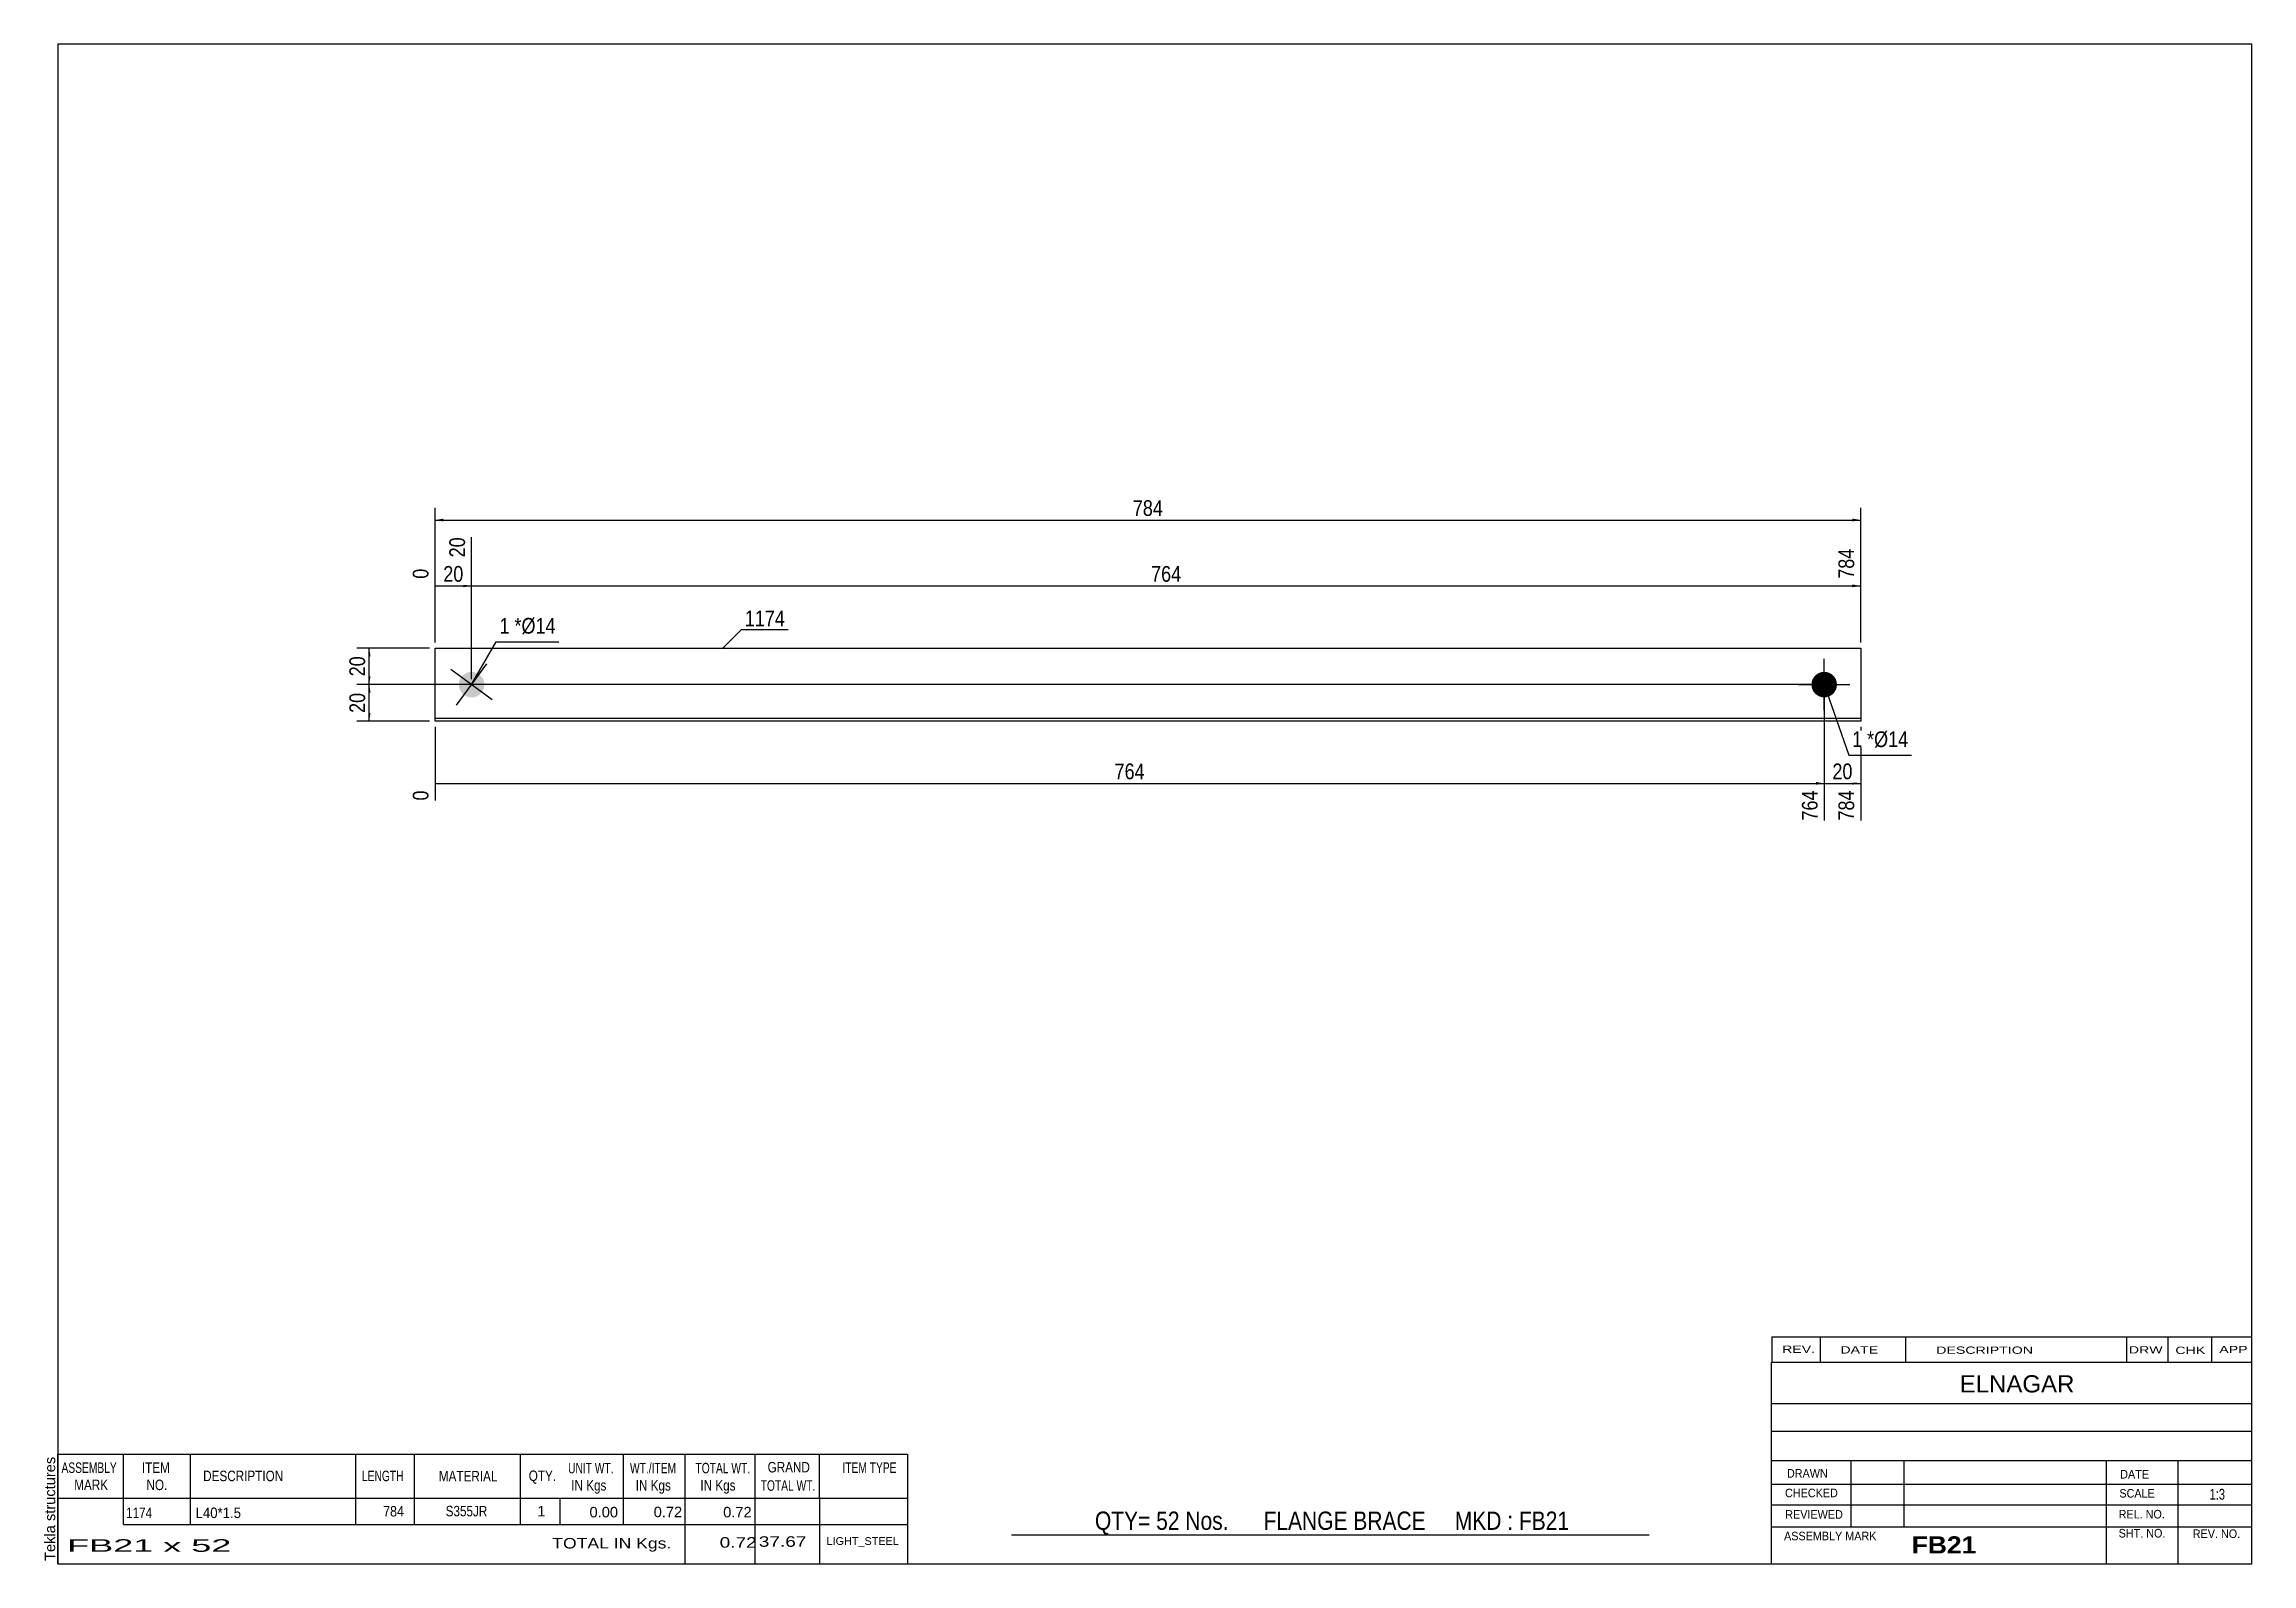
# Model space of a CAD drawing. Header units: millimetres. Extents: x -71 to 331, y -160 to 117.
import ezdxf

# ---------------------------------------------------------------- set-up
doc = ezdxf.new("R2010")
doc.units = ezdxf.units.MM
doc.styles.add('Arial', font='ARIAL.TTF', dxfattribs={"height": 0.2})
doc.styles.add('Arial Bold', font='ARIALBD.TTF', dxfattribs={"height": 0.2})
doc.styles.add('Arial Narrow', font='ARIALN.TTF', dxfattribs={"height": 0.2})

# ---------------------------------------------------------------- blocks, each defined once
blk = doc.blocks.new('Unknown-629096720-1419')
at = {"color": 5, "linetype": 'Continuous'}
for p, q in [((331.25, 116.75), (-68.75, 116.75)), ((-68.75, 116.75), (-68.75, -160.25)), ((331.25, -160.25), (331.25, 116.75)), ((-68.75, -160.25), (331.25, -160.25))]:
    blk.add_line(p, q, dxfattribs=at)
at = {"color": 174, "linetype": 'Continuous', "style": 'Arial'}
blk.add_text('Tekla structures', height=1.9102, rotation=90, dxfattribs=at).set_placement((-69.25, -159.75))
blk = doc.blocks.new('Part-629096720-1212 - 1209')
at = {"color": 2, "linetype": 'Continuous'}
for p, q in [((0, -6.67), (0, 6.67)), ((0, 6.67), (130.01, 6.67)), ((130.11, 6.67), (259.94, 6.67)), ((259.94, 6.67), (259.94, -6.67)), ((130.01, -6.17), (0, -6.17)), ((130.01, -6.67), (0, -6.67)), ((259.94, -6.17), (130.11, -6.17)), ((259.94, -6.67), (130.11, -6.67))]:
    blk.add_line(p, q, dxfattribs=at)
blk = doc.blocks.new('Bolt-629096720-1213 - 1209')
at = {"linetype": 'Continuous'}
blk.add_hatch(color=3, dxfattribs=at).paths.add_polyline_path([(4.78, 1.37, -1), (8.55, -1.37, -1)])
at = {"color": 3, "linetype": 'Continuous'}
for p, q in [((10.44, -2.75), (2.9, 2.75)), ((3.92, -3.77), (9.42, 3.77))]:
    blk.add_line(p, q, dxfattribs=at)
blk = doc.blocks.new('Bolt-629096720-1214 - 1209')
at = {"linetype": 'Continuous'}
blk.add_hatch(color=3, dxfattribs=at).paths.add_polyline_path([(253.28, 2.33, -1), (253.28, -2.33, -1)])
at = {"color": 3, "linetype": 'Continuous'}
for p, q in [((253.28, -4.67), (253.28, 4.67)), ((248.61, 0), (257.94, 0))]:
    blk.add_line(p, q, dxfattribs=at)
blk = doc.blocks.new('StraightDimension-629096720-1218 - 1209')
at = {"linetype": 'Continuous'}
blk.add_hatch(color=7, dxfattribs=at).paths.add_polyline_path([(258.44, 18.25), (259.94, 18), (258.44, 17.75)])
at = {"color": 7, "linetype": 'Continuous'}
for p, q in [((6.67, 1), (6.67, 26.86)), ((259.94, 7.67), (259.94, 24.78)), ((6.67, 18), (259.94, 18))]:
    blk.add_line(p, q, dxfattribs=at)
at = {"color": 0, "linetype": 'Continuous'}
blk.add_wipeout([(259.34, 25.38), (255.14, 25.38), (255.14, 18.7), (259.34, 18.7)], dxfattribs=at)
at = {"color": 0}
blk.add_wipeout([(136.65, 18.15), (136.65, 22.35), (129.96, 22.35), (129.96, 18.15)], dxfattribs=at)
at = {"color": 3, "linetype": 'Continuous', "style": 'Arial Narrow'}
blk.add_text('784', height=2.863, rotation=90.0002, dxfattribs=at).set_placement((258.74, 19.3))
at = {"color": 3, "style": 'Arial Narrow'}
blk.add_text('764', height=2.863, dxfattribs=at).set_placement((130.56, 18.75))
blk = doc.blocks.new('StraightDimension-629096720-1219 - 1209')
at = {"linetype": 'Continuous'}
blk.add_hatch(color=7, dxfattribs=at).paths.add_polyline_path([(5.17, 18.25), (6.67, 18), (5.17, 17.75)])
at = {"color": 7, "linetype": 'Continuous'}
for p, q in [((6.67, 1), (6.67, 26.86)), ((0, 7.67), (0, 21.13)), ((0, 18), (6.67, 18))]:
    blk.add_line(p, q, dxfattribs=at)
at = {"color": 0}
blk.add_wipeout([(5.76, 18.15), (5.76, 22.35), (0.91, 22.35), (0.91, 18.15)], dxfattribs=at)
at = {"color": 0, "linetype": 'Continuous'}
for points in [[(6.07, 27.46), (1.87, 27.46), (1.87, 22.6), (6.07, 22.6)], [(-0.6, 21.73), (-4.8, 21.73), (-4.8, 18.7), (-0.6, 18.7)]]:
    blk.add_wipeout(points, dxfattribs=at)
at = {"color": 3, "linetype": 'Continuous', "style": 'Arial Narrow'}
for s, height, p in [('20', 2.863, (5.47, 23.2)), ('0', 2.86, (-1.2, 19.3))]:
    blk.add_text(s, height=height, rotation=90.0002, dxfattribs=at).set_placement(p)
at = {"color": 3, "style": 'Arial Narrow'}
blk.add_text('20', height=2.863, dxfattribs=at).set_placement((1.51, 18.75))
blk = doc.blocks.new('StraightDimension-629096720-1227 - 1209')
at = {"linetype": 'Continuous'}
blk.add_hatch(color=7, dxfattribs=at).paths.add_polyline_path([(258.44, -17.75), (259.94, -18), (258.44, -18.25)])
at = {"color": 7, "linetype": 'Continuous'}
for p, q in [((253.28, -1), (253.28, -24.78)), ((259.94, -7.67), (259.94, -24.78)), ((253.28, -18), (259.94, -18))]:
    blk.add_line(p, q, dxfattribs=at)
at = {"color": 0}
blk.add_wipeout([(259.04, -17.85), (259.04, -13.65), (254.18, -13.65), (254.18, -17.85)], dxfattribs=at)
at = {"color": 0, "linetype": 'Continuous'}
blk.add_wipeout([(259.34, -18.7), (255.14, -18.7), (255.14, -25.38), (259.34, -25.38)], dxfattribs=at)
at = {"color": 3, "style": 'Arial Narrow'}
blk.add_text('20', height=2.863, dxfattribs=at).set_placement((254.78, -17.25))
at = {"color": 3, "linetype": 'Continuous', "style": 'Arial Narrow'}
blk.add_text('784', height=2.863, rotation=90.0002, dxfattribs=at).set_placement((258.74, -24.78))
blk = doc.blocks.new('StraightDimension-629096720-1228 - 1209')
at = {"linetype": 'Continuous'}
blk.add_hatch(color=7, dxfattribs=at).paths.add_polyline_path([(251.78, -17.75), (253.28, -18), (251.78, -18.25)])
at = {"color": 7, "linetype": 'Continuous'}
for p, q in [((253.28, -1), (253.28, -24.78)), ((0, -7.67), (0, -21.13)), ((0, -18), (253.28, -18))]:
    blk.add_line(p, q, dxfattribs=at)
at = {"color": 0}
blk.add_wipeout([(129.98, -17.85), (129.98, -13.65), (123.3, -13.65), (123.3, -17.85)], dxfattribs=at)
at = {"color": 0, "linetype": 'Continuous'}
for points in [[(-0.6, -18.7), (-4.8, -18.7), (-4.8, -21.73), (-0.6, -21.73)], [(252.68, -18.7), (248.48, -18.7), (248.48, -25.38), (252.68, -25.38)]]:
    blk.add_wipeout(points, dxfattribs=at)
at = {"color": 3, "style": 'Arial Narrow'}
blk.add_text('764', height=2.863, dxfattribs=at).set_placement((123.9, -17.25))
at = {"color": 3, "linetype": 'Continuous', "style": 'Arial Narrow'}
for s, height, p in [('0', 2.86, (-1.2, -21.13)), ('764', 2.863, (252.08, -24.78))]:
    blk.add_text(s, height=height, rotation=90.0002, dxfattribs=at).set_placement(p)
blk = doc.blocks.new('StraightDimension-629096720-1237 - 1209')
at = {"linetype": 'Continuous'}
for points in [[(1.5, 29.75), (0, 30), (1.5, 30.25)], [(258.44, 30.25), (259.94, 30), (258.44, 29.75)]]:
    blk.add_hatch(color=7, dxfattribs=at).paths.add_polyline_path(points)
at = {"color": 7, "linetype": 'Continuous'}
for p, q in [((0, 7.67), (0, 32.25)), ((259.94, 7.67), (259.94, 32.25)), ((0, 30), (259.94, 30))]:
    blk.add_line(p, q, dxfattribs=at)
at = {"color": 0}
blk.add_wipeout([(133.31, 30.15), (133.31, 34.35), (126.63, 34.35), (126.63, 30.15)], dxfattribs=at)
at = {"color": 3, "style": 'Arial Narrow'}
blk.add_text('784', height=2.863, dxfattribs=at).set_placement((127.23, 30.75))
blk = doc.blocks.new('StraightDimension-629096720-1241 - 1209')
at = {"linetype": 'Continuous'}
for points in [[(-12.25, 5.17), (-12, 6.67), (-11.75, 5.17)], [(-11.75, 1.5), (-12, 0), (-12.25, 1.5)]]:
    blk.add_hatch(color=7, dxfattribs=at).paths.add_polyline_path(points)
at = {"color": 7, "linetype": 'Continuous'}
for p, q in [((-1, 6.67), (-14.25, 6.67)), ((-12, 0), (-12, 6.67)), ((252.28, 0), (-14.25, 0))]:
    blk.add_line(p, q, dxfattribs=at)
at = {"color": 0}
blk.add_wipeout([(-12.15, 5.76), (-16.35, 5.76), (-16.35, 0.91), (-12.15, 0.91)], dxfattribs=at)
at = {"color": 3, "style": 'Arial Narrow'}
blk.add_text('20', height=2.863, rotation=90.0002, dxfattribs=at).set_placement((-12.75, 1.51))
blk = doc.blocks.new('StraightDimension-629096720-1242 - 1209')
at = {"linetype": 'Continuous'}
for points in [[(-12.25, -1.5), (-12, 0), (-11.75, -1.5)], [(-11.75, -5.17), (-12, -6.67), (-12.25, -5.17)]]:
    blk.add_hatch(color=7, dxfattribs=at).paths.add_polyline_path(points)
at = {"color": 7, "linetype": 'Continuous'}
for p, q in [((252.28, 0), (-14.25, 0)), ((-12, -6.67), (-12, 0)), ((-1, -6.67), (-14.25, -6.67))]:
    blk.add_line(p, q, dxfattribs=at)
at = {"color": 0}
blk.add_wipeout([(-12.15, -0.91), (-16.35, -0.91), (-16.35, -5.76), (-12.15, -5.76)], dxfattribs=at)
at = {"color": 3, "style": 'Arial Narrow'}
blk.add_text('20', height=2.863, rotation=90.0002, dxfattribs=at).set_placement((-12.75, -5.16))
blk = doc.blocks.new('CBS_BOM-629096720-1427')
at = {"color": 7, "linetype": 'Continuous'}
for p, q in [((-68.78, -148.28), (-68.78, -140.28)), ((-68.78, -140.28), (86.14, -140.28)), ((-56.78, -148.28), (-56.78, -140.28)), ((-44.59, -148.28), (-44.59, -140.28)), ((-14.43, -148.28), (-14.43, -140.28)), ((-3.75, -148.28), (-3.75, -140.28)), ((15.57, -148.28), (15.57, -140.28)), ((34.37, -148.28), (34.37, -140.28)), ((45.58, -148.28), (45.58, -140.28)), ((58.37, -148.28), (58.37, -140.28)), ((70.12, -148.28), (70.12, -140.28)), ((86.14, -140.29), (86.14, -148.27)), ((-68.78, -148.28), (86.14, -148.28)), ((-68.78, -153.08), (-68.78, -148.28)), ((-56.78, -153.08), (-56.78, -148.28)), ((-44.59, -153.08), (-44.59, -148.28)), ((-14.43, -153.08), (-14.43, -148.28)), ((-3.75, -153.08), (-3.75, -148.28)), ((15.57, -153.08), (15.57, -148.28)), ((22.83, -153.08), (22.83, -148.28)), ((34.37, -153.08), (34.37, -148.28)), ((45.58, -153.08), (45.58, -148.28)), ((58.37, -153.08), (58.37, -148.28)), ((70.14, -153.08), (70.14, -148.28)), ((86.14, -148.28), (86.14, -153.08)), ((-68.78, -160.28), (-68.78, -153.1)), ((-56.78, -153.08), (86.14, -153.08)), ((45.58, -160.28), (45.58, -153.1)), ((58.37, -160.28), (58.37, -153.1)), ((70.18, -160.28), (70.18, -153.1)), ((86.14, -153.08), (86.14, -160.28)), ((-68.78, -160.28), (86.14, -160.28))]:
    blk.add_line(p, q, dxfattribs=at)
at = {"color": 3, "linetype": 'Continuous', "style": 'Arial'}
for s, height, width, p in [('ASSEMBLY', 1.91, 0.7, (-68.1, -143.71)), ('ITEM', 1.91, 0.8, (-53.45, -143.71)), ('DESCRIPTION', 1.9102, 0.8, (-42.27, -145.21)), ('LENGTH', 1.91, 0.7, (-13.32, -145.21)), ('MATERIAL', 1.91, 0.8, (0.7, -145.26)), ('QTY.', 1.91, 0.8, (17.09, -145.18)), ('UNIT WT.', 1.91, 0.7, (24.26, -143.78)), ('WT./ITEM', 1.91, 0.7, (35.55, -143.78)), ('TOTAL WT.', 1.91, 0.7, (47.49, -143.78)), ('GRAND', 1.91, 0.8, (60.64, -143.62)), ('ITEM TYPE', 1.91, 0.7, (74.28, -143.7)), ('MARK', 1.91, 0.8, (-65.78, -146.84)), ('NO.', 1.91, 0.8, (-52.6, -146.84)), ('IN Kgs', 1.91, 0.8, (24.84, -146.92)), ('IN Kgs', 1.91, 0.8, (36.59, -146.92)), ('IN Kgs', 1.91, 0.8, (48.38, -146.92)), ('TOTAL WT.', 1.91, 0.7, (59.38, -146.96))]:
    blk.add_text(s, height=height, dxfattribs=dict(at, width=width)).set_placement(p)
at = {"color": 7, "linetype": 'Continuous', "style": 'Arial'}
for s, width, p in [('1174', 0.8, (-56.32, -151.93)), ('L40*1.5', 0.9, (-43.65, -151.93)), ('784', 0.85, (-9.45, -151.65)), ('S355JR', 0.8, (1.94, -151.62))]:
    blk.add_text(s, height=1.91, dxfattribs=dict(at, width=width)).set_placement(p)
for s, p in [('1', (18.66, -151.62)), ('0.00', (28.17, -151.81)), ('0.72', (39.87, -151.78)), ('0.72', (52.54, -151.81))]:
    blk.add_text(s, height=1.91, dxfattribs=at).set_placement(p)
at = {"color": 6, "linetype": 'Continuous', "style": 'Arial'}
for s, height, width, p in [('FB21 x 52', 2.292, 2.05, (-67.06, -158.09)), ('TOTAL IN Kgs.', 1.9102, 1.2, (21.38, -157.48)), ('0.72', 1.91, 1.3, (51.9, -157.33)), ('37.67', 1.91, 1.3, (59.04, -157.17))]:
    blk.add_text(s, height=height, dxfattribs=dict(at, width=width)).set_placement(p)
blk.add_text('LIGHT_STEEL', height=1.4135, dxfattribs=at).set_placement((71.39, -156.83))
blk = doc.blocks.new('CBS_CALLOFF-629096720-1428')
at = {"color": 7, "linetype": 'Continuous'}
blk.add_line((105.13, -154.98), (221.36, -155), dxfattribs=at)
at = {"color": 3, "linetype": 'Continuous', "style": 'Arial Narrow'}
blk.add_text('QTY= 52 Nos.      FLANGE BRACE     MKD : FB21', height=3.3405, dxfattribs=at).set_placement((120.32, -154.09))
blk = doc.blocks.new('CBS_NAME_BLOG-629096720-1429')
at = {"color": 7, "linetype": 'Continuous'}
for p, q in [((243.66, -123.5), (331.18, -123.5)), ((243.66, -160.21), (243.66, -123.5)), ((243.66, -131.04), (331.18, -131.04)), ((243.73, -136.09), (331.25, -136.09)), ((243.66, -141.46), (331.18, -141.46)), ((258.18, -153.57), (258.18, -141.47)), ((267.87, -153.54), (267.87, -141.47)), ((304.78, -160.21), (304.78, -141.48)), ((317.83, -160.21), (317.83, -141.47)), ((243.67, -145.76), (331.25, -145.74)), ((243.66, -149.51), (331.18, -149.51)), ((243.66, -153.55), (331.18, -153.55)), ((243.66, -160.25), (331.25, -160.25))]:
    blk.add_line(p, q, dxfattribs=at)
at = {"color": 3, "linetype": 'Continuous', "style": 'Arial'}
blk.add_text('ELNAGAR', height=3.133, dxfattribs=at).set_placement((277.98, -129.03))
at = {"color": 3, "linetype": 'Continuous'}
for s, height, style, width, p in [('DRAWN', 1.566, 'Arial', 0.9, (246.49, -144.57)), ('DATE', 1.566, 'Arial', 0.9, (307.25, -144.73)), ('CHECKED', 1.566, 'Arial', 0.9, (246.14, -148.14)), ('SCALE', 1.566, 'Arial', 0.9, (307.1, -148.21)), ('1:3', 1.957, 'Arial Narrow', 0.9, (323.55, -148.57)), ('REVIEWED', 1.566, 'Arial', 0.9, (246.18, -152.06)), ('REL. NO.', 1.566, 'Arial', 0.9, (306.96, -152.01)), ('ASSEMBLY MARK', 1.5663, 'Arial', 0.9, (245.96, -155.99)), ('FB21', 3.131, 'Arial Bold', 1.1, (269.24, -158.39)), ('SHT. NO.', 1.566, 'Arial', 0.9, (306.96, -155.48)), ('REV. NO.', 1.566, 'Arial', 0.9, (320.48, -155.57))]:
    blk.add_text(s, height=height, dxfattribs=dict(at, style=style, width=width)).set_placement(p)
blk = doc.blocks.new('CBS_REVISION-629096720-1430')
at = {"color": 7, "linetype": 'Continuous'}
for p, q in [((243.74, -118.87), (331.24, -118.87)), ((243.74, -118.87), (243.74, -123.5)), ((252.54, -118.87), (252.54, -123.5)), ((268.13, -118.87), (268.13, -123.44)), ((308.39, -118.87), (308.39, -123.5)), ((315.93, -118.87), (315.93, -123.5)), ((323.88, -118.87), (323.88, -123.5)), ((243.74, -123.5), (331.24, -123.5))]:
    blk.add_line(p, q, dxfattribs=at)
at = {"color": 7, "style": 'Arial Narrow', "width": 1.7}
for s, height, p in [('REV.', 1.326, (245.6, -121.82)), ('DATE', 1.326, (256.23, -121.94)), ('DESCRIPTION', 1.3257, (273.71, -121.99)), ('DRW', 1.326, (308.82, -121.93)), ('CHK', 1.326, (317.31, -122.02)), ('APP', 1.326, (325.31, -121.87))]:
    blk.add_text(s, height=height, dxfattribs=at).set_placement(p)
blk = doc.blocks.new('Mark-629096720-1253 - 1209')
at = {"color": 0}
blk.add_wipeout([(13.59, 9.29), (13.59, 12.29), (11.77, 12.29), (11.77, 9.29)], dxfattribs=at)
blk.add_wipeout([(13.59, 9.29), (13.59, 12.29), (11.77, 12.29), (11.77, 9.29)], dxfattribs=at)
at = {"color": 7, "linetype": 'Continuous'}
blk.add_line((6.67, 0), (11.17, 7.79), dxfattribs=at)
at = {"color": 0}
blk.add_wipeout([(15.77, 9.29), (15.77, 12.29), (14.49, 12.29), (14.49, 9.29)], dxfattribs=at)
blk.add_wipeout([(15.77, 9.29), (15.77, 12.29), (14.49, 12.29), (14.49, 9.29)], dxfattribs=at)
at = {"color": 3, "style": 'Arial Narrow'}
blk.add_text('1', height=2.86, dxfattribs=at).set_placement((11.77, 9.29))
at = {"color": 0}
blk.add_wipeout([(21.99, 9.29), (21.99, 12.29), (15.77, 12.29), (15.77, 9.29)], dxfattribs=at)
blk.add_wipeout([(21.99, 9.29), (21.99, 12.29), (15.77, 12.29), (15.77, 9.29)], dxfattribs=at)
at = {"color": 7, "linetype": 'Continuous'}
blk.add_line((11.17, 7.79), (22.59, 7.79), dxfattribs=at)
at = {"color": 3, "style": 'Arial Narrow'}
for s, height, p in [('*', 2.86, (14.49, 9.29)), ('Ø14', 2.863, (15.77, 9.29))]:
    blk.add_text(s, height=height, dxfattribs=at).set_placement(p)
blk = doc.blocks.new('Mark-629096720-1254 - 1209')
at = {"color": 0}
blk.add_wipeout([(260.2, -11.39), (260.2, -8.39), (258.38, -8.39), (258.38, -11.39)], dxfattribs=at)
blk.add_wipeout([(260.2, -11.39), (260.2, -8.39), (258.38, -8.39), (258.38, -11.39)], dxfattribs=at)
at = {"color": 7, "linetype": 'Continuous'}
blk.add_line((253.28, 0), (257.78, -12.89), dxfattribs=at)
at = {"color": 0}
blk.add_wipeout([(262.38, -11.39), (262.38, -8.39), (261.1, -8.39), (261.1, -11.39)], dxfattribs=at)
blk.add_wipeout([(262.38, -11.39), (262.38, -8.39), (261.1, -8.39), (261.1, -11.39)], dxfattribs=at)
at = {"color": 3, "style": 'Arial Narrow'}
blk.add_text('1', height=2.86, dxfattribs=at).set_placement((258.38, -11.39))
at = {"color": 0}
blk.add_wipeout([(268.6, -11.39), (268.6, -8.39), (262.38, -8.39), (262.38, -11.39)], dxfattribs=at)
blk.add_wipeout([(268.6, -11.39), (268.6, -8.39), (262.38, -8.39), (262.38, -11.39)], dxfattribs=at)
at = {"color": 7, "linetype": 'Continuous'}
blk.add_line((257.78, -12.89), (269.2, -12.89), dxfattribs=at)
at = {"color": 3, "style": 'Arial Narrow'}
for s, height, p in [('*', 2.86, (261.1, -11.39)), ('Ø14', 2.863, (262.38, -11.39))]:
    blk.add_text(s, height=height, dxfattribs=at).set_placement(p)
blk = doc.blocks.new('Mark-629096720-1250 - 1209')
at = {"color": 0}
blk.add_wipeout([(63.79, 10.64), (63.79, 13.64), (56.48, 13.64), (56.48, 10.64)], dxfattribs=at)
blk.add_wipeout([(63.79, 10.64), (63.79, 13.64), (56.48, 13.64), (56.48, 10.64)], dxfattribs=at)
at = {"color": 7, "linetype": 'Continuous'}
for p, q in [((52.34, 6.5), (55.88, 10.04)), ((55.88, 10.04), (64.39, 10.04))]:
    blk.add_line(p, q, dxfattribs=at)
at = {"color": 3, "style": 'Arial Narrow'}
blk.add_text('1174', height=2.863, dxfattribs=at).set_placement((56.48, 10.64))

msp = doc.modelspace()

# ---------------------------------------------------------------- block references
for name in ['Unknown-629096720-1419', 'Part-629096720-1212 - 1209', 'Bolt-629096720-1214 - 1209', 'Bolt-629096720-1213 - 1209', 'CBS_REVISION-629096720-1430', 'CBS_NAME_BLOG-629096720-1429', 'CBS_BOM-629096720-1427', 'CBS_CALLOFF-629096720-1428']:
    msp.add_blockref(name, (0, 0))

# ---------------------------------------------------------------- next in the draw order: block references
msp.add_blockref('StraightDimension-629096720-1218 - 1209', (0, 0))

# ---------------------------------------------------------------- next in the draw order: block references
for name in ['StraightDimension-629096720-1219 - 1209', 'StraightDimension-629096720-1227 - 1209']:
    msp.add_blockref(name, (0, 0))

# ---------------------------------------------------------------- next in the draw order: block references
for name in ['StraightDimension-629096720-1237 - 1209', 'StraightDimension-629096720-1228 - 1209']:
    msp.add_blockref(name, (0, 0))

# ---------------------------------------------------------------- next in the draw order: block references
msp.add_blockref('StraightDimension-629096720-1241 - 1209', (0, 0))

# ---------------------------------------------------------------- next in the draw order: block references
for name in ['Mark-629096720-1250 - 1209', 'StraightDimension-629096720-1242 - 1209']:
    msp.add_blockref(name, (0, 0))

# ---------------------------------------------------------------- next in the draw order: block references
for name in ['Mark-629096720-1253 - 1209', 'Mark-629096720-1254 - 1209']:
    msp.add_blockref(name, (0, 0))

doc.saveas('drawing.dxf')
